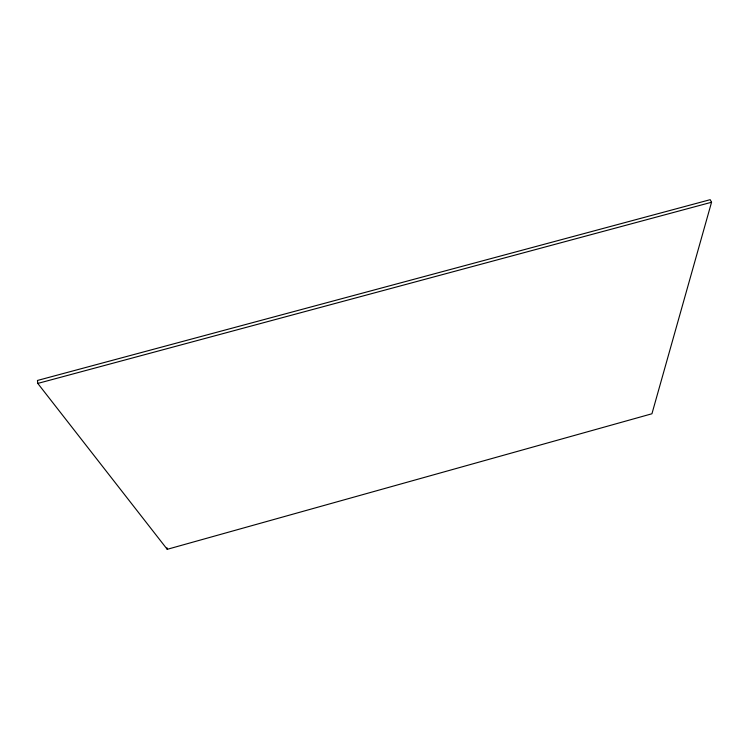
<?xml version="1.0" encoding="UTF-8"?>
<svg xmlns="http://www.w3.org/2000/svg" width="749" height="749" viewBox="0 0 749 749"><rect width="100%" height="100%" fill="white"/><g stroke="black" fill="none" stroke-linecap="round" stroke-linejoin="round"><path stroke-width="1.12" d="M711.55 202.249L651.939 413.766L167.233 549.317L37.787 383.422L37.45 380.464L710.183 199.683L711.55 202.249L37.787 383.422M166.971 547.781L167.233 549.317"/></g></svg>
